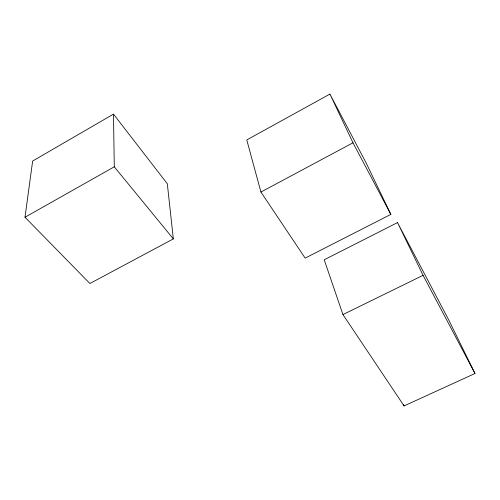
<?xml version="1.0" encoding="UTF-8"?>
<svg xmlns="http://www.w3.org/2000/svg" width="500" height="500" viewBox="0 0 500 500"><rect width="100%" height="100%" fill="white"/><g stroke="black" fill="none" stroke-linecap="round" stroke-linejoin="round"><path stroke-width="0.75" d="M25 217.244L32.644 161.031L113.481 114.125L167.319 183.756L173.331 238.888L89.906 283.506L25 217.244L114.281 166.812L113.481 114.125M329.919 94.087L246.775 139.938L260.919 192.044L305.156 258.119L390.856 214.394L366.2 163.069L329.919 94.087L352.994 142.8L390.856 214.394M260.919 192.044L352.994 142.8M397.519 222.6L324.212 259.775L342.938 314.569L404.087 405.913L475 373.494L448.831 320.156L397.519 222.6L423.081 275.331L475 373.494M342.938 314.569L423.081 275.331M114.281 166.812L173.331 238.888M403.531 404.456L404.087 405.913"/></g></svg>
